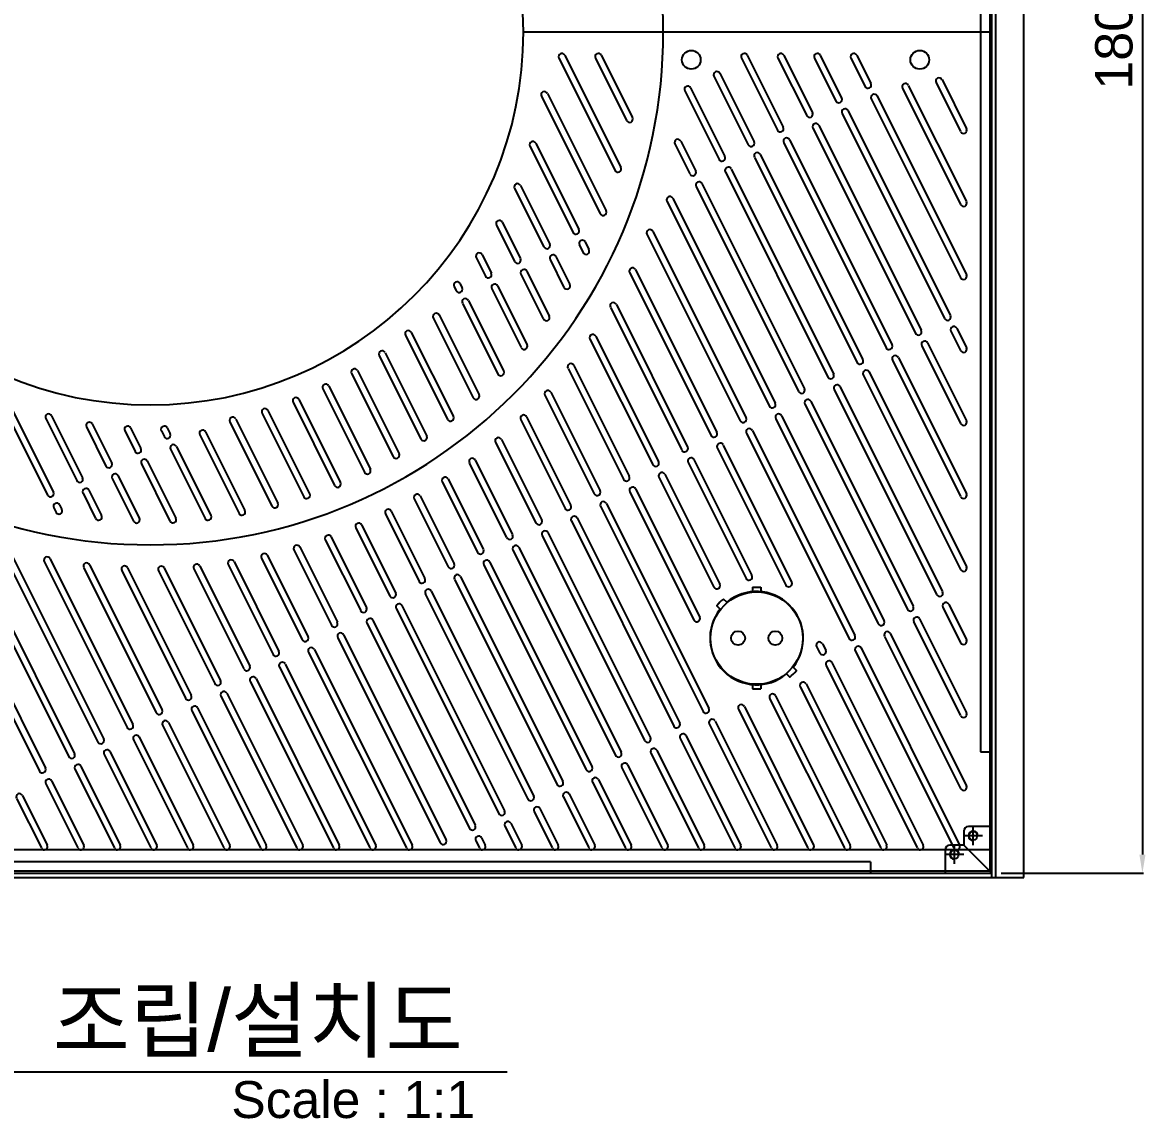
# Model space of a CAD drawing. Header units: millimetres. Extents: x 20045 to 27217, y -49849 to -44778.
# Drawn here: x 21622 to 22826, y -47370 to -46195 of the extents above; entities that cross this region are included whole.
import ezdxf
from ezdxf.enums import TextEntityAlignment as Align

# ---------------------------------------------------------------- set-up
doc = ezdxf.new("R2010")
doc.units = ezdxf.units.MM
doc.layers.add('TEXT', color=7, linetype='Continuous')
doc.styles.get("Standard").update_dxf_attribs({"font": 'arial.ttf'})
doc.dimstyles.new('ISO-25', dxfattribs={"dimtxt": 40, "dimasz": 20, "dimexe": 1.25, "dimexo": 10, "dimgap": 10, "dimtad": 1, "dimdec": 0, "dimtxsty": 'Standard', "dimcen": 2.5, "dimclrd": 3, "dimclre": 3, "dimclrt": 3, "dimadec": 0, "dimazin": 0, "dimtfac": 1, "dimtdec": 0, "dimtmove": 0, "dimatfit": 3, "dimfxl": 1, "dimarcsym": 0})

# ---------------------------------------------------------------- blocks, each defined once
blk = doc.blocks.new('*D41')
at = {"color": 3, "lineweight": -2, "transparency": 16777216}
for p, q in [((22670.8, -45302.8), (22823.6, -45302.8)), ((22822.4, -45322.8), (22822.4, -47086.8)), ((22670.8, -47106.8), (22823.6, -47106.8))]:
    blk.add_line(p, q, dxfattribs=at)
at = {"color": 3, "transparency": 16777216}
for points in [[(22819.1, -45322.8), (22825.7, -45322.8), (22822.4, -45302.8)], [(22819.1, -47086.8), (22825.7, -47086.8), (22822.4, -47106.8)]]:
    blk.add_solid(points, dxfattribs=at)
at = {"layer": 'Defpoints', "color": 0, "transparency": 16777216}
for p in [(22660.8, -45302.8), (22660.8, -47106.8), (22822.4, -47106.8)]:
    blk.add_point(p, dxfattribs=at)
at = {"color": 3, "transparency": 16777216, "insert": (22792, -46204.8), "char_height": 40, "attachment_point": 5, "rotation": 90}
blk.add_mtext('1804', dxfattribs=at)
blk = doc.blocks.new('A$C2E731E15')
at = {"color": 1}
for p, q in [((-10, 0), (10, 0)), ((0, -10), (0, 10))]:
    blk.add_line(p, q, dxfattribs=at)
blk.add_circle((0, 0), 4.5)
at = {"color": 4}
blk.add_arc((0, 0), 5, 270, 180, dxfattribs=at)
blk = doc.blocks.new('AG1818')
for p, q in [((18810.4, -47756.5), (18810.4, -48656.5)), ((18310.4, -48656.5), (18810.4, -48656.5)), ((18810.4, -48656.5), (18810.4, -49556.5)), ((18354.7, -48681.5), (18414.9, -48801.9)), ((18393.8, -48681.5), (18427.3, -48748.5)), ((18550.4, -48681.5), (18589, -48758.9)), ((18589.5, -48681.5), (18620.3, -48743.2)), ((18628.6, -48681.5), (18651.6, -48727.6)), ((18667.8, -48681.5), (18682.9, -48711.9)), ((18348.4, -48684.7), (18408.6, -48805.1)), ((18387.6, -48684.7), (18421.1, -48751.6)), ((18544.1, -48684.7), (18582.8, -48762)), ((18583.2, -48684.7), (18614.1, -48746.3)), ((18622.4, -48684.7), (18645.4, -48730.7)), ((18661.5, -48684.7), (18676.7, -48715)), ((18514.7, -48704.2), (18551.5, -48777.6)), ((18521, -48701), (18557.7, -48774.5)), ((18759.2, -48707.8), (18785.4, -48760.4)), ((18483.3, -48719.7), (18520.2, -48793.3)), ((18489.6, -48716.5), (18526.4, -48790.2)), ((18716.8, -48717), (18779.2, -48841.8)), ((18723, -48713.9), (18785.4, -48838.6)), ((18752.9, -48710.9), (18779.2, -48763.5)), ((18329.8, -48725.6), (18392.8, -48851.7)), ((18336.1, -48722.5), (18399.1, -48848.5)), ((18683.4, -48728.4), (18779.2, -48920)), ((18689.6, -48725.3), (18785.4, -48916.9)), ((18652.1, -48744.1), (18762, -48964)), ((18658.3, -48741), (18768.3, -48960.8)), ((18620.8, -48759.8), (18730.7, -48979.6)), ((18627, -48756.6), (18737, -48976.5)), ((18317.4, -48779.1), (18363.6, -48871.6)), ((18323.7, -48776), (18369.9, -48868.4)), ((18472.7, -48776.7), (18488.8, -48808.9)), ((18479, -48773.6), (18495.1, -48805.8)), ((18589.5, -48775.4), (18699.4, -48995.3)), ((18595.7, -48772.3), (18705.7, -48992.2)), ((18558.2, -48791.1), (18668.1, -49010.9)), ((18564.4, -48787.9), (18674.4, -49007.8)), ((18533.1, -48803.6), (18643.1, -49023.5)), ((18526.9, -48806.7), (18636.8, -49026.6)), ((18300.9, -48824.4), (18332.3, -48887.2)), ((18307.2, -48821.2), (18338.6, -48884.1)), ((18495.6, -48822.4), (18605.5, -49042.2)), ((18501.8, -48819.2), (18611.8, -49039.1)), ((18464.2, -48838), (18574.2, -49057.9)), ((18470.5, -48834.9), (18580.4, -49054.8)), ((18281.5, -48863.8), (18301, -48902.9)), ((18287.7, -48860.7), (18307.3, -48899.7)), ((18442.9, -48873.6), (18542.9, -49073.5)), ((18449.2, -48870.5), (18549.1, -49070.4)), ((18370.3, -48885), (18374.4, -48893.1)), ((18376.6, -48881.8), (18380.7, -48890)), ((18259.8, -48898.6), (18269.7, -48918.5)), ((18266, -48895.5), (18276, -48915.4)), ((18339, -48900.6), (18353.9, -48930.5)), ((18345.3, -48897.5), (18360.2, -48927.3)), ((18430.5, -48911.5), (18517.8, -49086.1)), ((18307.7, -48916.3), (18331.7, -48964.3)), ((18314, -48913.1), (18338, -48961.2)), ((18424.3, -48914.6), (18511.6, -49089.2)), ((18236.1, -48929.6), (18238.4, -48934.2)), ((18242.4, -48926.5), (18244.7, -48931)), ((18276.4, -48931.9), (18308, -48995.1)), ((18282.7, -48928.8), (18314.3, -48992)), ((18245.1, -48947.6), (18282.9, -49023.2)), ((18251.4, -48944.5), (18289.2, -49020.1)), ((18410.1, -48948.8), (18486.5, -49101.7)), ((18220.1, -48960.1), (18262.9, -49045.7)), ((18403.8, -48951.9), (18480.3, -49104.8)), ((18213.8, -48963.2), (18256.6, -49048.8)), ((18184, -48981.8), (18229.1, -49072.1)), ((18190.2, -48978.7), (18235.3, -49068.9)), ((18388, -48982.8), (18455.2, -49117.4)), ((18768.7, -48977.4), (18779.2, -48998.3)), ((18775, -48974.3), (18785.4, -48995.2)), ((18381.7, -48986), (18449, -49120.5)), ((18737.4, -48993), (18779.2, -49076.6)), ((18743.7, -48989.9), (18785.4, -49073.4)), ((18155.7, -49003.6), (18200.5, -49093.1)), ((18162, -49000.5), (18206.7, -49089.9)), ((18706.1, -49008.7), (18779.2, -49154.8)), ((18712.4, -49005.6), (18785.4, -49151.7)), ((18132.4, -49019.6), (18177, -49108.8)), ((18358.2, -49017.3), (18417.7, -49136.2)), ((18364.5, -49014.1), (18423.9, -49133)), ((18126.2, -49022.7), (18170.8, -49111.9)), ((18674.8, -49024.4), (18779.2, -49233.1)), ((18681.1, -49021.2), (18785.4, -49230)), ((18095.3, -49039.3), (18140, -49128.7)), ((18101.6, -49036.1), (18146.3, -49125.6)), ((18339.7, -49042.9), (18392.6, -49148.7)), ((18643.5, -49040), (18753.4, -49259.9)), ((18649.8, -49036.9), (18759.7, -49256.7)), ((17751.7, -49056.4), (17800.1, -49153.3)), ((17757.9, -49053.2), (17806.4, -49150.2)), ((18063.4, -49053.7), (18108, -49142.9)), ((18069.7, -49050.6), (18114.3, -49139.8)), ((18333.5, -49046), (18386.4, -49151.8)), ((18612.2, -49055.7), (18722.1, -49275.5)), ((18618.5, -49052.5), (18728.4, -49272.4)), ((17804.5, -49068.1), (17837.7, -49134.5)), ((18030.2, -49065.6), (18075, -49155.1)), ((18036.4, -49062.4), (18081.2, -49152)), ((18313.8, -49069.3), (18361.3, -49164.3)), ((18587.2, -49068.2), (18697.1, -49288.1)), ((17798.2, -49071.2), (17831.4, -49137.6)), ((17841.8, -49080.1), (17862.7, -49122)), ((17848, -49076.9), (17869, -49118.9)), ((17889.2, -49081), (17900.3, -49103.2)), ((17928.4, -49081.2), (17931.6, -49087.6)), ((17995.6, -49074.7), (18040.8, -49165.1)), ((18001.9, -49071.6), (18047.1, -49162)), ((18307.5, -49072.4), (18355.1, -49167.5)), ((18580.9, -49071.3), (18690.8, -49291.2)), ((17882.9, -49084.1), (17894.1, -49106.3)), ((17922.2, -49084.3), (17925.4, -49090.7)), ((17963.4, -49088.5), (18005.6, -49172.8)), ((17969.6, -49085.3), (18011.8, -49169.7)), ((18549.6, -49087), (18659.5, -49306.8)), ((18555.9, -49083.8), (18665.8, -49303.7)), ((17932.1, -49104.1), (17969.1, -49178.2)), ((17938.3, -49101), (17975.4, -49175.1)), ((18280.5, -49096.6), (18323.7, -49183.1)), ((18286.8, -49093.5), (18330, -49180)), ((18518.3, -49102.6), (18591.8, -49249.6)), ((18524.5, -49099.5), (18598, -49246.5)), ((17907, -49116.6), (17937.7, -49178)), ((18258.7, -49115.6), (18298.7, -49195.6)), ((18493.2, -49115.1), (18555.4, -49239.4)), ((17900.8, -49119.8), (17931.4, -49181.1)), ((18252.4, -49118.8), (18292.4, -49198.8)), ((18487, -49118.3), (18549.1, -49242.5)), ((17869.5, -49135.4), (17892.4, -49181.2)), ((17875.7, -49132.3), (17898.6, -49178.1)), ((18223.4, -49138.9), (18261.1, -49214.4)), ((18229.6, -49135.8), (18267.4, -49211.3)), ((18455.7, -49133.9), (18514.7, -49251.9)), ((18461.9, -49130.8), (18520.9, -49248.8)), ((17838.2, -49151.1), (17851.7, -49178.2)), ((17844.4, -49147.9), (17858, -49175.1)), ((18424.4, -49149.6), (18493.2, -49287.2)), ((18430.6, -49146.4), (18499.4, -49284.1)), ((17813.1, -49163.6), (17815.6, -49168.6)), ((18193.4, -49157.1), (18229.8, -49230.1)), ((18199.6, -49154), (18236.1, -49226.9)), ((18393.1, -49165.2), (18503, -49385.1)), ((18399.3, -49162.1), (18509.3, -49382)), ((17806.8, -49166.7), (17809.3, -49171.7)), ((18162.4, -49173.4), (18198.5, -49245.7)), ((18168.6, -49170.3), (18204.8, -49242.6)), ((18130.6, -49188.2), (18167.2, -49261.4)), ((18136.9, -49185.1), (18173.5, -49258.2)), ((18361.8, -49180.9), (18471.7, -49400.8)), ((18368, -49177.7), (18478, -49397.6)), ((18097.9, -49201), (18135.9, -49277)), ((18104.2, -49197.9), (18142.2, -49273.9)), ((18330.5, -49196.5), (18440.4, -49416.4)), ((18336.7, -49193.4), (18446.7, -49413.3)), ((17712.9, -49213.7), (17822.9, -49433.6)), ((17719.2, -49210.5), (17829.1, -49430.4)), ((17758.6, -49211.1), (17860.4, -49414.8)), ((18064.2, -49211.9), (18104.6, -49292.7)), ((18070.5, -49208.8), (18110.9, -49289.5)), ((18299.2, -49212.2), (18409.1, -49432.1)), ((18305.4, -49209), (18415.3, -49428.9)), ((17752.4, -49214.3), (17854.2, -49417.9)), ((17796.6, -49224.5), (17885.5, -49402.2)), ((17802.9, -49221.4), (17891.7, -49399.1)), ((18000.1, -49224.5), (18048.3, -49320.9)), ((18029.6, -49220.8), (18073.3, -49308.3)), ((18035.8, -49217.7), (18079.6, -49305.2)), ((18274.1, -49224.7), (18384, -49444.6)), ((17681.6, -49229.3), (17791.6, -49449.2)), ((17687.9, -49226.2), (17797.8, -49446.1)), ((17839, -49231), (17916.8, -49386.6)), ((17845.2, -49227.8), (17923, -49383.5)), ((17879.7, -49234.1), (17948.1, -49370.9)), ((17886, -49231), (17954.3, -49367.8)), ((17919, -49234.5), (17979.4, -49355.3)), ((17925.2, -49231.3), (17985.7, -49352.2)), ((17957, -49232.2), (18010.7, -49339.6)), ((17963.3, -49229.1), (18017, -49336.5)), ((17993.8, -49227.6), (18042, -49324)), ((18267.8, -49227.8), (18377.8, -49447.7)), ((18236.5, -49243.5), (18346.5, -49463.4)), ((18242.8, -49240.4), (18352.7, -49460.2)), ((18205.2, -49259.1), (18315.2, -49479)), ((18211.5, -49256), (18321.4, -49475.9)), ((18180.2, -49271.7), (18290.1, -49491.5)), ((18760.2, -49273.3), (18779.2, -49311.4)), ((18766.4, -49270.2), (18785.4, -49308.2)), ((18173.9, -49274.8), (18283.9, -49494.7)), ((18735.1, -49285.8), (18785.4, -49386.5)), ((18142.6, -49290.4), (18252.6, -49510.3)), ((18148.9, -49287.3), (18258.8, -49507.2)), ((18728.8, -49288.9), (18779.2, -49389.6)), ((18111.3, -49306.1), (18221.3, -49526)), ((18117.6, -49303), (18227.5, -49522.8)), ((18697.5, -49304.6), (18779.2, -49467.9)), ((18703.8, -49301.5), (18785.4, -49464.7)), ((18080, -49321.8), (18184.9, -49531.5)), ((18086.3, -49318.7), (18191.2, -49528.4)), ((18624.8, -49315.6), (18628.2, -49322.5)), ((18631.1, -49312.5), (18634.5, -49319.4)), ((18666.2, -49320.3), (18771.9, -49531.5)), ((18672.5, -49317.1), (18778.1, -49528.4)), ((18641.2, -49332.8), (18739, -49528.4)), ((18048.7, -49337.4), (18145.8, -49531.5)), ((18055, -49334.3), (18152, -49528.4)), ((18634.9, -49335.9), (18732.7, -49531.5)), ((18017.4, -49353.1), (18106.6, -49531.5)), ((18023.7, -49349.9), (18112.9, -49528.4)), ((18613.4, -49355.5), (18699.9, -49528.4)), ((17986.1, -49368.7), (18067.5, -49531.5)), ((17992.4, -49365.6), (18073.8, -49528.4)), ((18580.7, -49368.3), (18660.7, -49528.4)), ((18607.2, -49358.7), (18693.6, -49531.5)), ((17961.1, -49381.2), (18034.6, -49528.4)), ((18547.3, -49379.7), (18621.6, -49528.4)), ((18574.4, -49371.4), (18654.5, -49531.5)), ((17954.8, -49384.4), (18028.4, -49531.5)), ((18541, -49382.9), (18615.4, -49531.5)), ((17923.5, -49400), (17989.3, -49531.5)), ((17929.8, -49396.9), (17995.5, -49528.4)), ((18509.7, -49398.5), (18576.2, -49531.5)), ((18516, -49395.4), (18582.5, -49528.4)), ((17892.2, -49415.7), (17950.1, -49531.5)), ((17898.4, -49412.5), (17956.4, -49528.4)), ((18478.4, -49414.2), (18537.1, -49531.5)), ((18484.7, -49411), (18543.4, -49528.4)), ((17867.1, -49428.2), (17917.3, -49528.4)), ((18447.1, -49429.8), (18498, -49531.5)), ((18453.4, -49426.7), (18504.2, -49528.4)), ((17860.9, -49431.3), (17911, -49531.5)), ((18422.1, -49442.3), (18465.1, -49528.4)), ((17829.6, -49447), (17871.9, -49531.5)), ((17835.8, -49443.8), (17878.1, -49528.4)), ((18415.8, -49445.5), (18458.8, -49531.5)), ((17798.3, -49462.6), (17832.7, -49531.5)), ((17804.5, -49459.5), (17839, -49528.4)), ((18384.5, -49461.1), (18419.7, -49531.5)), ((18390.8, -49458), (18426, -49528.4)), ((17767, -49478.3), (17793.6, -49531.5)), ((17773.2, -49475.1), (17799.9, -49528.4)), ((18353.2, -49476.8), (18380.6, -49531.5)), ((18359.4, -49473.6), (18386.8, -49528.4)), ((18328.1, -49489.3), (18347.7, -49528.4)), ((18321.9, -49492.4), (18341.4, -49531.5)), ((18290.6, -49508.1), (18302.3, -49531.5)), ((18296.8, -49505), (18308.6, -49528.4)), ((18259.3, -49523.7), (18263.2, -49531.5)), ((18265.5, -49520.6), (18269.4, -49528.4)), ((18810.4, -49556.5), (17010.4, -49556.5))]:
    blk.add_line(p, q)
blk.add_lwpolyline([(18524.8, -49264.6, 0.045549), (18517.8, -49271.8), (18521.4, -49275.3, 0.904534), (18592.5, -49344.9), (18596.1, -49348.4, 0.045549), (18603.1, -49341.3), (18599.5, -49337.8, 0.904534), (18528.4, -49268.1)], format="xyb", close=True)
for centre in [(18490.4, -48686.5), (18735.4, -48686.5)]:
    blk.add_circle(centre, 10)
for centre, radius, start, end in [((17910.4, -48656.5), 550, 0, 180), ((17910.4, -48656.5), 400, 0, 180), ((17910.4, -48656.5), 550, 180, 0), ((17910.4, -48656.5), 400, 180, 0), ((18351.6, -48683.1), 3.5, 26.5651, 206.5651), ((18390.7, -48683.1), 3.5, 26.5651, 206.5651), ((18547.2, -48683.1), 3.5, 26.5651, 206.5651), ((18586.4, -48683.1), 3.5, 26.5651, 206.5651), ((18625.5, -48683.1), 3.5, 26.5651, 206.5651), ((18664.6, -48683.1), 3.5, 26.5651, 206.5651), ((18517.8, -48702.6), 3.5, 26.5651, 206.5651), ((18756, -48709.4), 3.5, 26.5651, 206.5651), ((18486.5, -48718.1), 3.5, 26.5651, 206.5651), ((18679.8, -48713.5), 3.5, 206.5651, 26.5651), ((18719.9, -48715.4), 3.5, 26.5651, 206.5651), ((18332.9, -48724.1), 3.5, 26.5651, 206.5651), ((18648.5, -48729.1), 3.5, 206.5651, 26.5651), ((18686.5, -48726.9), 3.5, 26.5651, 206.5651), ((18617.2, -48744.8), 3.5, 206.5651, 26.5651), ((18655.2, -48742.5), 3.5, 26.5651, 206.5651), ((18424.2, -48750.1), 3.5, 206.5651, 26.5651), ((18623.9, -48758.2), 3.5, 26.5651, 206.5651), ((18585.9, -48760.4), 3.5, 206.5651, 26.5651), ((18782.3, -48762), 3.5, 206.5651, 26.5651), ((18320.5, -48777.5), 3.5, 26.5651, 206.5651), ((18475.9, -48775.2), 3.5, 26.5651, 206.5651), ((18554.6, -48776.1), 3.5, 206.5651, 26.5651), ((18592.6, -48773.8), 3.5, 26.5651, 206.5651), ((18523.3, -48791.7), 3.5, 206.5651, 26.5651), ((18561.3, -48789.5), 3.5, 26.5651, 206.5651), ((18411.8, -48803.5), 3.5, 206.5651, 26.5651), ((18530, -48805.1), 3.5, 26.5651, 206.5651), ((18492, -48807.4), 3.5, 206.5651, 26.5651), ((18304, -48822.8), 3.5, 26.5651, 206.5651), ((18498.7, -48820.8), 3.5, 26.5651, 206.5651), ((18467.4, -48836.5), 3.5, 26.5651, 206.5651), ((18782.3, -48840.2), 3.5, 206.5651, 26.5651), ((18395.9, -48850.1), 3.5, 206.5651, 26.5651), ((18284.6, -48862.2), 3.5, 26.5651, 206.5651), ((18366.8, -48870), 3.5, 206.5651, 26.5651), ((18446, -48872), 3.5, 26.5651, 206.5651), ((18335.5, -48885.6), 3.5, 206.5651, 26.5651), ((18373.5, -48883.4), 3.5, 26.5651, 206.5651), ((18262.9, -48897), 3.5, 26.5651, 206.5651), ((18304.1, -48901.3), 3.5, 206.5651, 26.5651), ((18342.2, -48899.1), 3.5, 26.5651, 206.5651), ((18377.5, -48891.6), 3.5, 206.5651, 26.5651), ((18310.9, -48914.7), 3.5, 26.5651, 206.5651), ((18427.4, -48913), 3.5, 26.5651, 206.5651), ((18239.2, -48928), 3.5, 26.5651, 206.5651), ((18272.8, -48916.9), 3.5, 206.5651, 26.5651), ((18782.3, -48918.5), 3.5, 206.5651, 26.5651), ((18241.5, -48932.6), 3.5, 206.5651, 26.5651), ((18279.6, -48930.4), 3.5, 26.5651, 206.5651), ((18357.1, -48928.9), 3.5, 206.5651, 26.5651), ((18248.2, -48946), 3.5, 26.5651, 206.5651), ((18406.9, -48950.3), 3.5, 26.5651, 206.5651), ((18216.9, -48961.7), 3.5, 26.5651, 206.5651), ((18765.1, -48962.4), 3.5, 206.5651, 26.5651), ((18334.9, -48962.8), 3.5, 206.5651, 26.5651), ((18771.9, -48975.8), 3.5, 26.5651, 206.5651), ((18187.1, -48980.3), 3.5, 26.5651, 206.5651), ((18384.8, -48984.4), 3.5, 26.5651, 206.5651), ((18733.8, -48978.1), 3.5, 206.5651, 26.5651), ((18311.2, -48993.6), 3.5, 206.5651, 26.5651), ((18702.5, -48993.7), 3.5, 206.5651, 26.5651), ((18740.6, -48991.5), 3.5, 26.5651, 206.5651), ((18782.3, -48996.7), 3.5, 206.5651, 26.5651), ((18158.9, -49002), 3.5, 26.5651, 206.5651), ((18671.2, -49009.4), 3.5, 206.5651, 26.5651), ((18709.2, -49007.1), 3.5, 26.5651, 206.5651), ((18129.3, -49021.2), 3.5, 26.5651, 206.5651), ((18286.1, -49021.7), 3.5, 206.5651, 26.5651), ((18361.3, -49015.7), 3.5, 26.5651, 206.5651), ((18677.9, -49022.8), 3.5, 26.5651, 206.5651), ((18639.9, -49025), 3.5, 206.5651, 26.5651), ((18098.4, -49037.7), 3.5, 26.5651, 206.5651), ((18336.6, -49044.4), 3.5, 26.5651, 206.5651), ((18608.6, -49040.7), 3.5, 206.5651, 26.5651), ((18646.6, -49038.4), 3.5, 26.5651, 206.5651), ((18066.5, -49052.2), 3.5, 26.5651, 206.5651), ((18259.7, -49047.2), 3.5, 206.5651, 26.5651), ((18577.3, -49056.3), 3.5, 206.5651, 26.5651), ((18615.3, -49054.1), 3.5, 26.5651, 206.5651), ((17801.4, -49069.7), 3.5, 26.5651, 206.5651), ((18033.3, -49064), 3.5, 26.5651, 206.5651), ((18232.2, -49070.5), 3.5, 206.5651, 26.5651), ((18310.7, -49070.8), 3.5, 26.5651, 206.5651), ((18584, -49069.7), 3.5, 26.5651, 206.5651), ((17844.9, -49078.5), 3.5, 26.5651, 206.5651), ((17886.1, -49082.6), 3.5, 26.5651, 206.5651), ((17925.3, -49082.7), 3.5, 26.5651, 206.5651), ((17998.8, -49073.1), 3.5, 26.5651, 206.5651), ((18546, -49072), 3.5, 206.5651, 26.5651), ((18782.3, -49075), 3.5, 206.5651, 26.5651), ((17928.5, -49089.1), 3.5, 206.5651, 26.5651), ((17966.5, -49086.9), 3.5, 26.5651, 206.5651), ((18203.6, -49091.5), 3.5, 206.5651, 26.5651), ((18283.6, -49095.1), 3.5, 26.5651, 206.5651), ((18514.7, -49087.6), 3.5, 206.5651, 26.5651), ((18552.7, -49085.4), 3.5, 26.5651, 206.5651), ((17897.2, -49104.8), 3.5, 206.5651, 26.5651), ((17935.2, -49102.5), 3.5, 26.5651, 206.5651), ((18483.4, -49103.3), 3.5, 206.5651, 26.5651), ((18521.4, -49101), 3.5, 26.5651, 206.5651), ((17903.9, -49118.2), 3.5, 26.5651, 206.5651), ((18173.9, -49110.4), 3.5, 206.5651, 26.5651), ((18255.6, -49117.2), 3.5, 26.5651, 206.5651), ((18452.1, -49118.9), 3.5, 206.5651, 26.5651), ((18490.1, -49116.7), 3.5, 26.5651, 206.5651), ((17865.9, -49120.4), 3.5, 206.5651, 26.5651), ((18143.1, -49127.1), 3.5, 206.5651, 26.5651), ((18458.8, -49132.4), 3.5, 26.5651, 206.5651), ((17834.6, -49136.1), 3.5, 206.5651, 26.5651), ((17872.6, -49133.8), 3.5, 26.5651, 206.5651), ((18111.1, -49141.4), 3.5, 206.5651, 26.5651), ((18226.5, -49137.3), 3.5, 26.5651, 206.5651), ((18420.8, -49134.6), 3.5, 206.5651, 26.5651), ((17803.3, -49151.7), 3.5, 206.5651, 26.5651), ((17841.3, -49149.5), 3.5, 26.5651, 206.5651), ((18078.1, -49153.5), 3.5, 206.5651, 26.5651), ((18196.5, -49155.6), 3.5, 26.5651, 206.5651), ((18389.5, -49150.2), 3.5, 206.5651, 26.5651), ((18427.5, -49148), 3.5, 26.5651, 206.5651), ((18782.3, -49153.3), 3.5, 206.5651, 26.5651), ((17810, -49165.2), 3.5, 26.5651, 206.5651), ((18043.9, -49163.5), 3.5, 206.5651, 26.5651), ((18358.2, -49165.9), 3.5, 206.5651, 26.5651), ((18396.2, -49163.7), 3.5, 26.5651, 206.5651), ((17812.5, -49170.1), 3.5, 206.5651, 26.5651), ((17854.9, -49176.7), 3.5, 206.5651, 26.5651), ((17972.3, -49176.7), 3.5, 206.5651, 26.5651), ((18008.7, -49171.3), 3.5, 206.5651, 26.5651), ((18165.5, -49171.8), 3.5, 26.5651, 206.5651), ((18364.9, -49179.3), 3.5, 26.5651, 206.5651), ((17895.5, -49179.7), 3.5, 206.5651, 26.5651), ((17934.6, -49179.5), 3.5, 206.5651, 26.5651), ((18133.8, -49186.6), 3.5, 26.5651, 206.5651), ((18326.9, -49181.5), 3.5, 206.5651, 26.5651), ((18101.1, -49199.5), 3.5, 26.5651, 206.5651), ((18295.6, -49197.2), 3.5, 206.5651, 26.5651), ((18333.6, -49195), 3.5, 26.5651, 206.5651), ((18067.4, -49210.4), 3.5, 26.5651, 206.5651), ((18264.3, -49212.9), 3.5, 206.5651, 26.5651), ((18302.3, -49210.6), 3.5, 26.5651, 206.5651), ((17799.7, -49222.9), 3.5, 26.5651, 206.5651), ((17997, -49226.1), 3.5, 26.5651, 206.5651), ((18032.7, -49219.3), 3.5, 26.5651, 206.5651), ((18271, -49226.3), 3.5, 26.5651, 206.5651), ((17842.1, -49229.4), 3.5, 26.5651, 206.5651), ((17882.8, -49232.6), 3.5, 26.5651, 206.5651), ((17922.1, -49232.9), 3.5, 26.5651, 206.5651), ((17960.1, -49230.7), 3.5, 26.5651, 206.5651), ((18233, -49228.5), 3.5, 206.5651, 26.5651), ((18782.3, -49231.5), 3.5, 206.5651, 26.5651), ((18201.7, -49244.2), 3.5, 206.5651, 26.5651), ((18239.7, -49241.9), 3.5, 26.5651, 206.5651), ((18517.8, -49250.3), 3.5, 206.5651, 26.5651), ((18552.2, -49241), 3.5, 206.5651, 26.5651), ((18594.9, -49248), 3.5, 206.5651, 26.5651), ((18170.4, -49259.8), 3.5, 206.5651, 26.5651), ((18208.4, -49257.6), 3.5, 26.5651, 206.5651), ((18756.6, -49258.3), 3.5, 206.5651, 26.5651), ((18139, -49275.5), 3.5, 206.5651, 26.5651), ((18177.1, -49273.2), 3.5, 26.5651, 206.5651), ((18725.3, -49274), 3.5, 206.5651, 26.5651), ((18763.3, -49271.7), 3.5, 26.5651, 206.5651), ((18145.8, -49288.9), 3.5, 26.5651, 206.5651), ((18496.3, -49285.6), 3.5, 206.5651, 26.5651), ((18732, -49287.4), 3.5, 26.5651, 206.5651), ((18107.7, -49291.1), 3.5, 206.5651, 26.5651), ((18694, -49289.6), 3.5, 206.5651, 26.5651), ((18076.4, -49306.8), 3.5, 206.5651, 26.5651), ((18114.5, -49304.5), 3.5, 26.5651, 206.5651), ((18662.7, -49305.3), 3.5, 206.5651, 26.5651), ((18700.7, -49303), 3.5, 26.5651, 206.5651), ((18782.3, -49309.8), 3.5, 206.5651, 26.5651), ((18045.1, -49322.4), 3.5, 206.5651, 26.5651), ((18083.1, -49320.2), 3.5, 26.5651, 206.5651), ((18627.9, -49314.1), 3.5, 26.5651, 206.5651), ((18631.4, -49320.9), 3.5, 206.5651, 26.5651), ((18669.4, -49318.7), 3.5, 26.5651, 206.5651), ((18051.8, -49335.8), 3.5, 26.5651, 206.5651), ((18638.1, -49334.3), 3.5, 26.5651, 206.5651), ((18013.8, -49338.1), 3.5, 206.5651, 26.5651), ((17982.5, -49353.7), 3.5, 206.5651, 26.5651), ((18020.5, -49351.5), 3.5, 26.5651, 206.5651), ((18610.3, -49357.1), 3.5, 26.5651, 206.5651), ((17951.2, -49369.4), 3.5, 206.5651, 26.5651), ((17989.2, -49367.1), 3.5, 26.5651, 206.5651), ((18577.6, -49369.9), 3.5, 26.5651, 206.5651), ((17957.9, -49382.8), 3.5, 26.5651, 206.5651), ((18506.1, -49383.5), 3.5, 206.5651, 26.5651), ((18544.1, -49381.3), 3.5, 26.5651, 206.5651), ((17919.9, -49385), 3.5, 206.5651, 26.5651), ((18512.8, -49396.9), 3.5, 26.5651, 206.5651), ((18782.3, -49388.1), 3.5, 206.5651, 26.5651), ((17888.6, -49400.7), 3.5, 206.5651, 26.5651), ((17926.6, -49398.4), 3.5, 26.5651, 206.5651), ((18474.8, -49399.2), 3.5, 206.5651, 26.5651), ((17857.3, -49416.3), 3.5, 206.5651, 26.5651), ((17895.3, -49414.1), 3.5, 26.5651, 206.5651), ((18443.5, -49414.8), 3.5, 206.5651, 26.5651), ((18481.5, -49412.6), 3.5, 26.5651, 206.5651), ((17826, -49432), 3.5, 206.5651, 26.5651), ((17864, -49429.7), 3.5, 26.5651, 206.5651), ((18412.2, -49430.5), 3.5, 206.5651, 26.5651), ((18450.2, -49428.3), 3.5, 26.5651, 206.5651), ((17832.7, -49445.4), 3.5, 26.5651, 206.5651), ((18418.9, -49443.9), 3.5, 26.5651, 206.5651), ((17794.7, -49447.6), 3.5, 206.5651, 26.5651), ((18380.9, -49446.1), 3.5, 206.5651, 26.5651), ((17801.4, -49461.1), 3.5, 26.5651, 206.5651), ((18349.6, -49461.8), 3.5, 206.5651, 26.5651), ((18387.6, -49459.6), 3.5, 26.5651, 206.5651), ((18782.3, -49466.3), 3.5, 206.5651, 26.5651), ((17770.1, -49476.7), 3.5, 26.5651, 206.5651), ((18318.3, -49477.4), 3.5, 206.5651, 26.5651), ((18356.3, -49475.2), 3.5, 26.5651, 206.5651), ((18325, -49490.9), 3.5, 26.5651, 206.5651), ((18287, -49493.1), 3.5, 206.5651, 26.5651), ((18255.7, -49508.8), 3.5, 206.5651, 26.5651), ((18293.7, -49506.5), 3.5, 26.5651, 206.5651), ((18224.4, -49524.4), 3.5, 206.5651, 26.5651), ((18262.4, -49522.2), 3.5, 26.5651, 206.5651), ((17796.7, -49530), 3.5, 206.5651, 26.5651), ((17835.9, -49530), 3.5, 206.5651, 26.5651), ((17875, -49530), 3.5, 206.5651, 26.5651), ((17914.1, -49530), 3.5, 206.5651, 26.5651), ((17953.3, -49530), 3.5, 206.5651, 26.5651), ((17992.4, -49530), 3.5, 206.5651, 26.5651), ((18031.5, -49530), 3.5, 206.5651, 26.5651), ((18070.6, -49530), 3.5, 206.5651, 26.5651), ((18109.8, -49530), 3.5, 206.5651, 26.5651), ((18148.9, -49530), 3.5, 206.5651, 26.5651), ((18188, -49530), 3.5, 206.5651, 26.5651), ((18266.3, -49530), 3.5, 206.5651, 26.5651), ((18305.4, -49530), 3.5, 206.5651, 26.5651), ((18344.6, -49530), 3.5, 206.5651, 26.5651), ((18383.7, -49530), 3.5, 206.5651, 26.5651), ((18422.8, -49530), 3.5, 206.5651, 26.5651), ((18462, -49530), 3.5, 206.5651, 26.5651), ((18501.1, -49530), 3.5, 206.5651, 26.5651), ((18540.2, -49530), 3.5, 206.5651, 26.5651), ((18579.4, -49530), 3.5, 206.5651, 26.5651), ((18618.5, -49530), 3.5, 206.5651, 26.5651), ((18657.6, -49530), 3.5, 206.5651, 26.5651), ((18696.7, -49530), 3.5, 206.5651, 26.5651), ((18735.9, -49530), 3.5, 206.5651, 26.5651), ((18775, -49530), 3.5, 206.5651, 26.5651)]:
    blk.add_arc(centre, radius, start, end)
blk = doc.blocks.new('A$C6562381F')
for p, q in [((4.5, 54.5), (-4.5, 54.5)), ((-4.5, 49.3), (-4.5, 54.5)), ((4.5, 49.3), (4.5, 54.5)), ((-4.5, -54.5), (-4.5, -49.3)), ((4.5, -54.5), (-4.5, -54.5)), ((4.5, -54.5), (4.5, -49.3))]:
    blk.add_line(p, q)
for centre, radius in [((0, 0), 49.5), ((-20, 0), 7.5), ((20, 0), 7.5)]:
    blk.add_circle(centre, radius)

msp = doc.modelspace()

# ---------------------------------------------------------------- linework, layer by layer
for p, q in [((22660.8, -47111.3), (22660.8, -45268.3)), ((22665.3, -47111.3), (22665.3, -45298.3)), ((22695.3, -47111.3), (22695.3, -45298.3)), ((22648.8, -45432.8), (22648.8, -46976.8)), ((22648.8, -46976.8), (22660.8, -46976.8)), ((22660.8, -47056.8), (22635.8, -47056.8)), ((22630.8, -47061.8), (22630.8, -47076.8)), ((20856.8, -47081.3), (22660.8, -47081.3)), ((22610.8, -47081.8), (22610.8, -47106.8)), ((22630.8, -47076.8), (22615.8, -47076.8)), ((22660.8, -47106.8), (22630.8, -47076.8)), ((22530.8, -47094.8), (20986.8, -47094.8)), ((22530.8, -47094.8), (22530.8, -47106.8)), ((20822.3, -47111.3), (22695.3, -47111.3)), ((20856.8, -47106.8), (22660.8, -47106.8)), ((22141.1, -47320.2), (21427.4, -47320.2))]:
    msp.add_line(p, q)
for centre in [(22635.8, -47061.8), (22615.8, -47081.8)]:
    msp.add_arc(centre, 5, 90, 180)

# ---------------------------------------------------------------- block references
msp.add_blockref('AG1818', (3848.3, 2451.7))
for name, p, rotation in [('A$C6562381F', (22408.8, -46854.8), 180), ('A$C2E731E15', (22640.8, -47066.8), 90), ('A$C2E731E15', (22620.8, -47086.8), 90)]:
    msp.add_blockref(name, p, dxfattribs=dict(rotation=rotation))

# ---------------------------------------------------------------- texts
at = {"layer": 'TEXT'}
msp.add_text('조립/설치도', height=66, dxfattribs=at).set_placement((21873.9, -47297.5), align=Align.CENTER)
msp.add_text('Scale : 1:1', height=39.6, dxfattribs=at).set_placement((21845.5, -47369.3))

# ---------------------------------------------------------------- dimensions: what is measured, and where the dimension line sits
dim = msp.add_linear_dim(base=(22822.4, -47106.8), p1=(22660.8, -45302.8), p2=(22660.8, -47106.8), angle=90, dimstyle='ISO-25')
dim.commit()
dim.dimension.update_dxf_attribs({"geometry": '*D41', "text_midpoint": (22792, -46204.8)})

doc.saveas('drawing.dxf')
